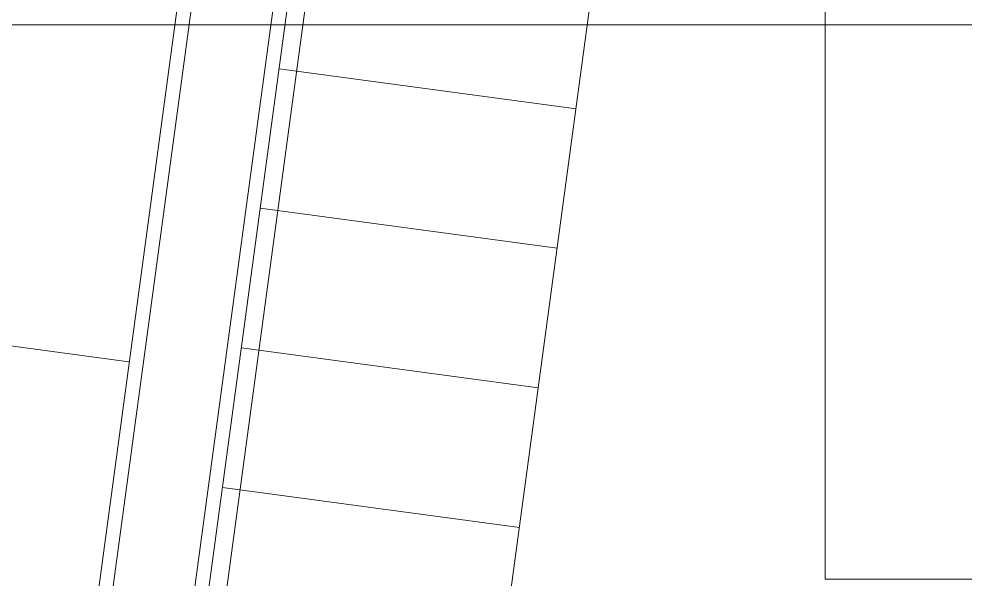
# Model space of a CAD drawing. Header units: millimetres. Extents: x -280308 to 6402717, y -14 to 2073074.
# Drawn here: x -43627 to -36914, y 634698 to 638676 of the extents above; entities that cross this region are included whole.
import ezdxf
from ezdxf.enums import TextEntityAlignment as Align

# ---------------------------------------------------------------- set-up
doc = ezdxf.new("R2010")
doc.units = ezdxf.units.MM
doc.layers.get('0').update_dxf_attribs({"lineweight": 0})
doc.layers.add('A-FURN-EQPM', color=177, linetype='Continuous', lineweight=0)
doc.layers.add('A-Z22-T-Anno_Text', color=152, linetype='Continuous', lineweight=9)
doc.styles.add('TGF_A', font='arial.ttf')

# ---------------------------------------------------------------- blocks, each defined once
blk = doc.blocks.new('A$C834590f0')
at = {"ltscale": 0.25}
for p, q in [((-67820.1, -16942), (-66147.8, -4562.2)), ((-65562.3, -6952.5), (-66633.2, -14880.5)), ((-63580.3, -7220.3), (-64651.2, -15148.3)), ((-66088, -9908.8), (-63981.9, -10193.3)), ((-66221.9, -10899.8), (-64115.7, -11184.3)), ((-67155.3, -11989.5), (-71945.6, -11346.5)), ((-66355.7, -11890.8), (-64249.6, -12175.3)), ((-66489.6, -12881.7), (-64383.5, -13166.3))]:
    blk.add_line(p, q, dxfattribs=at)
for points in [[(-66354.7, -6103.5), (-65587.9, -6207.1), (-66806, -15223.8), (-67574, -15120)], [(-55825, -7983.1), (-62214.7, -7983.1), (-62214.7, -13533.1), (-55825, -13533.1)]]:
    blk.add_lwpolyline(points, dxfattribs=at)
blk.add_lwpolyline([(-66270.3, -6215.9), (-65700.4, -6292.8), (-66891.7, -15111.3), (-67461.5, -15034.3)], close=True, dxfattribs=at)
blk = doc.blocks.new('A$C52fb07ff')
at = {"ltscale": 0.25}
blk.add_blockref('A$C834590f0', (70322.8, -713.8), dxfattribs=at)
blk = doc.blocks.new('*U540')
at = {"lineweight": -2}
blk.add_lwpolyline([(0.2344, 0), (7.6317, 0)], dxfattribs=at)
at = {"color": 7, "lineweight": -2, "style": 'TGF_A', "flags": 8}
for tag, height, p in [('NOTE1', 0.0625, (0, 0.3375)), ('DET', 0.0938, (0, 0.0961)), ('SHT', 0.075, (0, -0.1021)), ('NOTE2', 0.0625, (0, -0.3994))]:
    blk.add_attdef(tag, text='', height=height, dxfattribs=at).set_placement(p, align=Align.MIDDLE)
blk = doc.blocks.new('A$Cba193409')
at = {"layer": 'A-Z22-T-Anno_Text', "color": 7, "xscale": 4266.666666600002, "yscale": 4266.666666600002, "zscale": 4266.666666600002}
blk.add_blockref('*U540', (-74879.7, -8888.9), dxfattribs=at)
blk = doc.blocks.new('aa')
at = {"ltscale": 0.25}
blk.add_blockref('A$C52fb07ff', (-46014.9, 648945.2), dxfattribs=at)
at = {"layer": 'A-FURN-EQPM', "color": 0, "linetype": 'ByBlock', "lineweight": -2, "ltscale": 0.25}
blk.add_blockref('A$Cba193409', (22557.9, 647523.3), dxfattribs=at)

msp = doc.modelspace()

# ---------------------------------------------------------------- block references
msp.add_blockref('aa', (0, 0))

doc.saveas('drawing.dxf')
